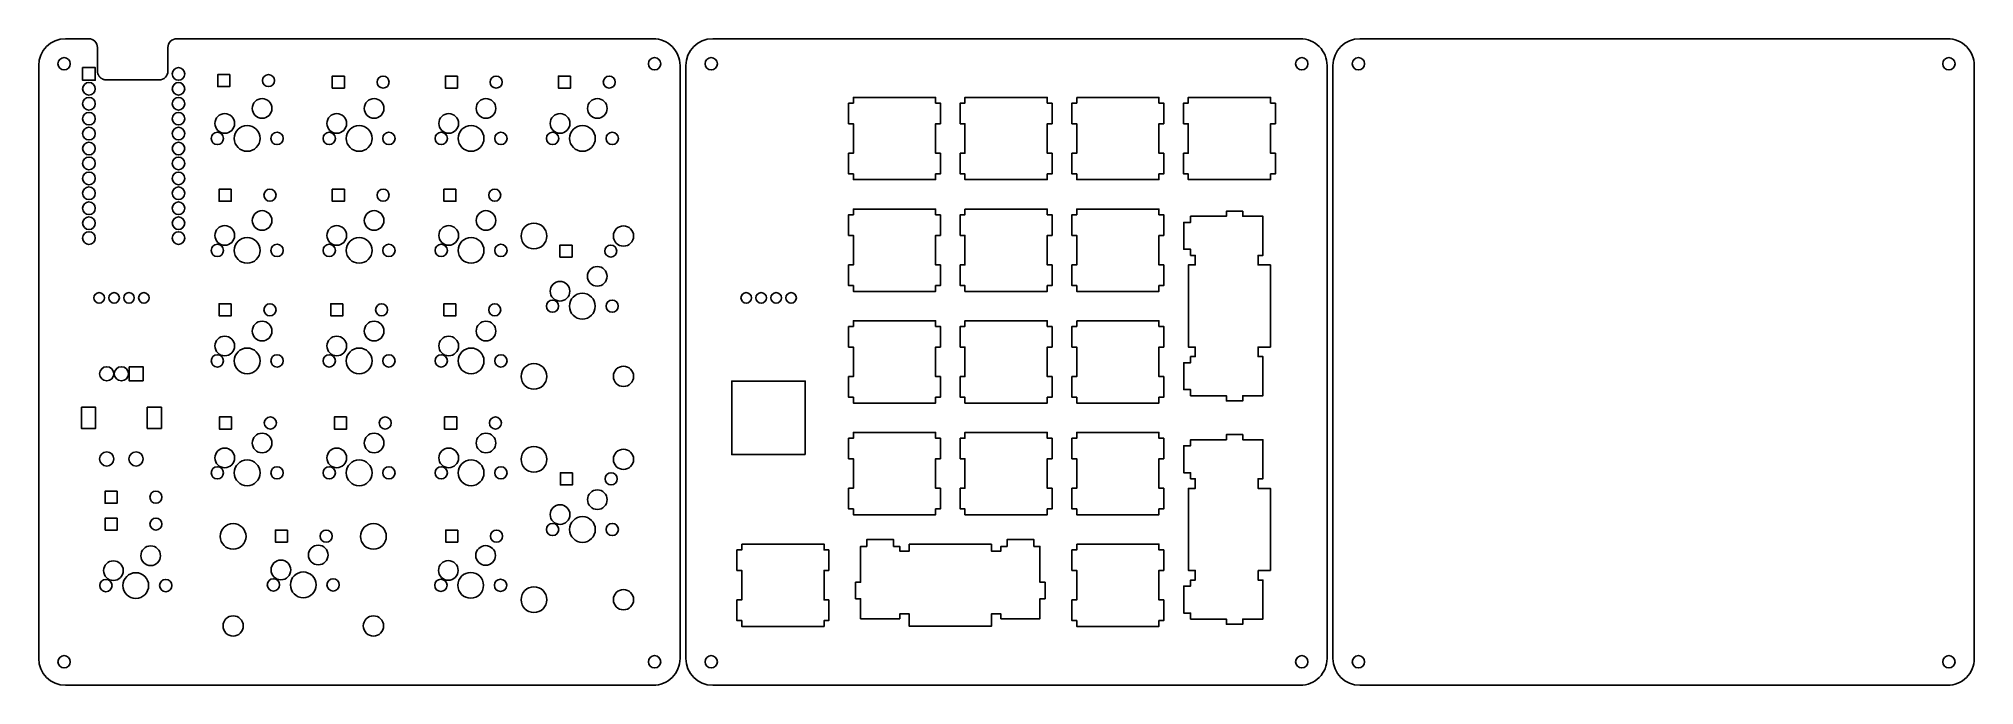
# Model space of a CAD drawing. Extents: x -4 to 327, y -4 to 106.
import ezdxf

# ---------------------------------------------------------------- set-up
doc = ezdxf.new("R2010")
doc.units = 0
doc.layers.add('LAYER_02', color=96, linetype='CONTINUOUS')
doc.layers.add('LAYER_03', color=40, linetype='CONTINUOUS')

msp = doc.modelspace()

# ---------------------------------------------------------------- linework, layer by layer
at = {"layer": 'LAYER_02'}
for points in [[(3.17, 101.53), (5.33, 101.53), (5.33, 99.37), (3.17, 99.37)], [(28.31, 100.33), (28.31, 98.28), (26.25, 98.28), (26.25, 100.33)], [(47.9, 100.08), (47.9, 98.02), (45.84, 98.02), (45.84, 100.08)], [(67.23, 100.08), (67.23, 98.02), (65.17, 98.02), (65.17, 100.08)], [(86.56, 100.08), (86.56, 98.02), (84.5, 98.02), (84.5, 100.08)], [(134.09, 95.45), (134.91, 95.45), (134.91, 96.44), (148.97, 96.44), (148.97, 95.45), (149.79, 95.45), (149.79, 91.93), (148.97, 91.93), (148.97, 86.89), (149.79, 86.89), (149.79, 83.37), (148.97, 83.37), (148.97, 82.38), (134.91, 82.38), (134.91, 83.37), (134.09, 83.37), (134.09, 86.89), (134.91, 86.89), (134.91, 91.93), (134.09, 91.93)], [(168.87, 95.45), (168.87, 91.93), (168.05, 91.93), (168.05, 86.89), (168.87, 86.89), (168.87, 83.37), (168.05, 83.37), (168.05, 82.38), (153.99, 82.38), (153.99, 83.37), (153.18, 83.37), (153.18, 86.89), (153.99, 86.89), (153.99, 91.93), (153.18, 91.93), (153.18, 95.45), (153.99, 95.45), (153.99, 96.44), (168.05, 96.44), (168.05, 95.45)], [(173.08, 96.44), (187.14, 96.44), (187.14, 95.45), (187.96, 95.45), (187.96, 91.93), (187.14, 91.93), (187.14, 86.89), (187.96, 86.89), (187.96, 83.37), (187.14, 83.37), (187.14, 82.38), (173.08, 82.38), (173.08, 83.37), (172.26, 83.37), (172.26, 86.89), (173.08, 86.89), (173.08, 91.93), (172.26, 91.93), (172.26, 95.45), (173.08, 95.45)], [(207.04, 95.45), (207.04, 91.93), (206.22, 91.93), (206.22, 86.89), (207.04, 86.89), (207.04, 83.37), (206.22, 83.37), (206.22, 82.38), (192.16, 82.38), (192.16, 83.37), (191.34, 83.37), (191.34, 86.89), (192.16, 86.89), (192.16, 91.93), (191.34, 91.93), (191.34, 95.45), (192.16, 95.45), (192.16, 96.44), (206.22, 96.44), (206.22, 95.45)], [(28.56, 80.75), (28.56, 78.69), (26.5, 78.69), (26.5, 80.75)], [(47.9, 80.75), (47.9, 78.69), (45.84, 78.69), (45.84, 80.75)], [(66.98, 80.75), (66.98, 78.69), (64.92, 78.69), (64.92, 80.75)], [(149.79, 76.37), (149.79, 72.85), (148.97, 72.85), (148.97, 67.8), (149.79, 67.8), (149.79, 64.28), (148.97, 64.28), (148.97, 63.29), (134.91, 63.29), (134.91, 64.28), (134.09, 64.28), (134.09, 67.8), (134.91, 67.8), (134.91, 72.85), (134.09, 72.85), (134.09, 76.37), (134.91, 76.37), (134.91, 77.36), (148.97, 77.36), (148.97, 76.37)], [(153.99, 77.36), (168.05, 77.36), (168.05, 76.37), (168.87, 76.37), (168.87, 72.85), (168.05, 72.85), (168.05, 67.8), (168.87, 67.8), (168.87, 64.28), (168.05, 64.28), (168.05, 63.29), (153.99, 63.29), (153.99, 64.28), (153.18, 64.28), (153.18, 67.8), (153.99, 67.8), (153.99, 72.85), (153.18, 72.85), (153.18, 76.37), (153.99, 76.37)], [(187.14, 72.85), (187.14, 67.8), (187.96, 67.8), (187.96, 64.28), (187.14, 64.28), (187.14, 63.29), (173.08, 63.29), (173.08, 64.28), (172.26, 64.28), (172.26, 67.8), (173.08, 67.8), (173.08, 72.85), (172.26, 72.85), (172.26, 76.37), (173.08, 76.37), (173.08, 77.36), (187.14, 77.36), (187.14, 76.37), (187.96, 76.37), (187.96, 72.85)], [(192.56, 69.43), (193.35, 69.43), (193.35, 67.8), (192.17, 67.8), (192.17, 53.77), (193.35, 53.77), (193.35, 52.14), (192.56, 52.14), (192.56, 51.09), (191.38, 51.09), (191.38, 46.5), (192.56, 46.5), (192.56, 45.45), (198.68, 45.45), (198.68, 44.58), (201.48, 44.58), (201.48, 45.45), (204.9, 45.45), (204.9, 52.14), (204.09, 52.14), (204.09, 53.77), (206.2, 53.77), (206.2, 67.8), (204.09, 67.8), (204.09, 69.43), (204.9, 69.43), (204.9, 76.12), (201.48, 76.12), (201.48, 76.98), (198.68, 76.98), (198.68, 76.12), (192.56, 76.12), (192.56, 75.07), (191.38, 75.07), (191.38, 70.48), (192.56, 70.48)], [(86.82, 71.21), (86.82, 69.15), (84.76, 69.15), (84.76, 71.21)], [(28.56, 61.17), (28.56, 59.11), (26.5, 59.11), (26.5, 61.17)], [(47.65, 61.17), (47.65, 59.11), (45.59, 59.11), (45.59, 61.17)], [(66.98, 61.17), (66.98, 59.11), (64.92, 59.11), (64.92, 61.17)], [(134.09, 57.29), (134.91, 57.29), (134.91, 58.27), (148.97, 58.27), (148.97, 57.29), (149.79, 57.29), (149.79, 53.76), (148.97, 53.76), (148.97, 48.72), (149.79, 48.72), (149.79, 45.2), (148.97, 45.2), (148.97, 44.21), (134.91, 44.21), (134.91, 45.2), (134.09, 45.2), (134.09, 48.72), (134.91, 48.72), (134.91, 53.76), (134.09, 53.76)], [(168.87, 57.29), (168.87, 53.76), (168.05, 53.76), (168.05, 48.72), (168.87, 48.72), (168.87, 45.2), (168.05, 45.2), (168.05, 44.21), (153.99, 44.21), (153.99, 45.2), (153.18, 45.2), (153.18, 48.72), (153.99, 48.72), (153.99, 53.76), (153.18, 53.76), (153.18, 57.29), (153.99, 57.29), (153.99, 58.27), (168.05, 58.27), (168.05, 57.29)], [(173.08, 58.27), (187.14, 58.27), (187.14, 57.29), (187.96, 57.29), (187.96, 53.76), (187.14, 53.76), (187.14, 48.72), (187.96, 48.72), (187.96, 45.2), (187.14, 45.2), (187.14, 44.21), (173.08, 44.21), (173.08, 45.2), (172.26, 45.2), (172.26, 48.72), (173.08, 48.72), (173.08, 53.76), (172.26, 53.76), (172.26, 57.29), (173.08, 57.29)], [(11.1, 50.42), (13.51, 50.42), (13.51, 48.01), (11.1, 48.01)], [(126.69, 35.4), (126.69, 47.96), (114.13, 47.96), (114.13, 35.4)], [(2.96, 43.49), (5.37, 43.49), (5.37, 39.87), (2.96, 39.87)], [(14.21, 43.49), (16.62, 43.49), (16.62, 39.87), (14.21, 39.87)], [(28.62, 41.83), (28.62, 39.77), (26.56, 39.77), (26.56, 41.83)], [(48.27, 41.83), (48.27, 39.77), (46.21, 39.77), (46.21, 41.83)], [(67.1, 41.83), (67.1, 39.77), (65.04, 39.77), (65.04, 41.83)], [(149.79, 38.2), (149.79, 34.68), (148.97, 34.68), (148.97, 29.64), (149.79, 29.64), (149.79, 26.12), (148.97, 26.12), (148.97, 25.13), (134.91, 25.13), (134.91, 26.12), (134.09, 26.12), (134.09, 29.64), (134.91, 29.64), (134.91, 34.68), (134.09, 34.68), (134.09, 38.2), (134.91, 38.2), (134.91, 39.19), (148.97, 39.19), (148.97, 38.2)], [(153.18, 38.2), (153.99, 38.2), (153.99, 39.19), (168.05, 39.19), (168.05, 38.2), (168.87, 38.2), (168.87, 34.68), (168.05, 34.68), (168.05, 29.64), (168.87, 29.64), (168.87, 26.12), (168.05, 26.12), (168.05, 25.13), (153.99, 25.13), (153.99, 26.12), (153.18, 26.12), (153.18, 29.64), (153.99, 29.64), (153.99, 34.68), (153.18, 34.68)], [(187.96, 38.2), (187.96, 34.68), (187.14, 34.68), (187.14, 29.64), (187.96, 29.64), (187.96, 26.12), (187.14, 26.12), (187.14, 25.13), (173.08, 25.13), (173.08, 26.12), (172.26, 26.12), (172.26, 29.64), (173.08, 29.64), (173.08, 34.68), (172.26, 34.68), (172.26, 38.2), (173.08, 38.2), (173.08, 39.19), (187.14, 39.19), (187.14, 38.2)], [(204.09, 15.6), (206.2, 15.6), (206.2, 29.63), (204.09, 29.63), (204.09, 31.27), (204.9, 31.27), (204.9, 37.95), (201.48, 37.95), (201.48, 38.82), (198.68, 38.82), (198.68, 37.95), (192.56, 37.95), (192.56, 36.9), (191.38, 36.9), (191.38, 32.31), (192.56, 32.31), (192.56, 31.27), (193.35, 31.27), (193.35, 29.63), (192.17, 29.63), (192.17, 15.6), (193.35, 15.6), (193.35, 13.97), (192.56, 13.97), (192.56, 12.92), (191.38, 12.92), (191.38, 8.33), (192.56, 8.33), (192.56, 7.29), (198.68, 7.29), (198.68, 6.42), (201.48, 6.42), (201.48, 7.29), (204.9, 7.29), (204.9, 13.97), (204.09, 13.97)], [(86.88, 32.29), (86.88, 30.23), (84.82, 30.23), (84.82, 32.29)], [(9.06, 29.15), (9.06, 27.09), (7, 27.09), (7, 29.15)], [(9.08, 24.56), (9.08, 22.5), (7.02, 22.5), (7.02, 24.56)], [(38.16, 22.5), (38.16, 20.44), (36.11, 20.44), (36.11, 22.5)], [(67.29, 22.5), (67.29, 20.44), (65.23, 20.44), (65.23, 22.5)], [(115.83, 20.11), (129.89, 20.11), (129.89, 19.12), (130.71, 19.12), (130.71, 15.6), (129.89, 15.6), (129.89, 10.56), (130.71, 10.56), (130.71, 7.03), (129.89, 7.03), (129.89, 6.05), (115.83, 6.05), (115.83, 7.03), (115.01, 7.03), (115.01, 10.56), (115.83, 10.56), (115.83, 15.6), (115.01, 15.6), (115.01, 19.12), (115.83, 19.12)], [(167.68, 13.59), (167.68, 10.78), (166.81, 10.78), (166.81, 7.36), (160.13, 7.36), (160.13, 8.18), (158.5, 8.18), (158.5, 6.06), (144.47, 6.06), (144.47, 8.18), (142.83, 8.18), (142.83, 7.36), (136.15, 7.36), (136.15, 10.78), (135.28, 10.78), (135.28, 13.59), (136.15, 13.59), (136.15, 19.71), (137.2, 19.71), (137.2, 20.88), (141.79, 20.88), (141.79, 19.71), (142.83, 19.71), (142.83, 18.92), (144.47, 18.92), (144.47, 20.09), (158.5, 20.09), (158.5, 18.92), (160.13, 18.92), (160.13, 19.71), (161.18, 19.71), (161.18, 20.88), (165.77, 20.88), (165.77, 19.71), (166.81, 19.71), (166.81, 13.59)], [(173.08, 20.11), (187.14, 20.11), (187.14, 19.12), (187.96, 19.12), (187.96, 15.6), (187.14, 15.6), (187.14, 10.56), (187.96, 10.56), (187.96, 7.03), (187.14, 7.03), (187.14, 6.05), (173.08, 6.05), (173.08, 7.03), (172.26, 7.03), (172.26, 10.56), (173.08, 10.56), (173.08, 15.6), (172.26, 15.6), (172.26, 19.12), (173.08, 19.12)]]:
    msp.add_lwpolyline(points, close=True, dxfattribs=at)
for centre, radius in [((0, 102.19), 1.05), ((100.94, 102.19), 1.05), ((110.62, 102.19), 1.05), ((211.55, 102.19), 1.05), ((221.23, 102.19), 1.05), ((322.17, 102.19), 1.05), ((19.55, 100.45), 1.08), ((34.94, 99.3), 1.03), ((54.52, 99.05), 1.03), ((73.85, 99.05), 1.03), ((93.19, 99.05), 1.03), ((4.25, 97.9), 1.08), ((4.25, 95.35), 1.08), ((19.55, 97.9), 1.08), ((19.55, 95.35), 1.08), ((33.84, 94.54), 1.68), ((52.98, 94.54), 1.68), ((72.11, 94.54), 1.68), ((91.15, 94.54), 1.68), ((4.25, 92.8), 1.08), ((19.55, 92.8), 1.08), ((27.46, 91.99), 1.68), ((46.6, 91.99), 1.68), ((65.74, 91.99), 1.68), ((84.77, 91.99), 1.68), ((4.25, 90.25), 1.08), ((19.55, 90.25), 1.08), ((26.19, 89.43), 1.05), ((31.29, 89.43), 2.2), ((36.39, 89.43), 1.05), ((45.32, 89.43), 1.05), ((50.43, 89.43), 2.2), ((55.53, 89.43), 1.05), ((64.46, 89.43), 1.05), ((69.56, 89.43), 2.2), ((74.67, 89.43), 1.05), ((83.5, 89.43), 1.05), ((88.6, 89.43), 2.2), ((93.7, 89.43), 1.05), ((4.25, 87.7), 1.08), ((4.25, 85.15), 1.08), ((19.55, 87.7), 1.08), ((19.55, 85.15), 1.08), ((4.25, 82.6), 1.08), ((19.55, 82.6), 1.08), ((4.25, 80.05), 1.08), ((19.55, 80.05), 1.08), ((35.19, 79.72), 1.03), ((54.52, 79.72), 1.03), ((73.6, 79.72), 1.03), ((4.25, 77.49), 1.08), ((19.55, 77.49), 1.08), ((33.84, 75.4), 1.68), ((52.98, 75.4), 1.68), ((72.11, 75.4), 1.68), ((4.25, 74.94), 1.08), ((4.25, 72.39), 1.08), ((19.55, 74.94), 1.08), ((19.55, 72.39), 1.08), ((27.46, 72.85), 1.68), ((46.6, 72.85), 1.68), ((65.74, 72.85), 1.68), ((80.31, 72.75), 2.2), ((95.61, 72.75), 1.73), ((26.19, 70.3), 1.05), ((31.29, 70.3), 2.2), ((36.39, 70.3), 1.05), ((45.32, 70.3), 1.05), ((50.43, 70.3), 2.2), ((55.53, 70.3), 1.05), ((64.46, 70.3), 1.05), ((69.56, 70.3), 2.2), ((74.67, 70.3), 1.05), ((93.44, 70.18), 1.03), ((91.13, 65.86), 1.68), ((5.99, 62.17), 0.902), ((8.54, 62.17), 0.902), ((11.09, 62.17), 0.902), ((13.64, 62.17), 0.902), ((84.76, 63.31), 1.68), ((88.58, 60.76), 2.2), ((116.6, 62.17), 0.902), ((119.15, 62.17), 0.902), ((121.71, 62.17), 0.902), ((124.26, 62.17), 0.902), ((35.19, 60.14), 1.03), ((54.27, 60.14), 1.03), ((73.6, 60.14), 1.03), ((83.48, 60.76), 1.05), ((93.68, 60.76), 1.05), ((33.84, 56.51), 1.68), ((52.98, 56.51), 1.68), ((72.11, 56.51), 1.68), ((27.46, 53.96), 1.68), ((31.29, 51.41), 2.2), ((46.6, 53.96), 1.68), ((50.43, 51.41), 2.2), ((65.74, 53.96), 1.68), ((69.56, 51.41), 2.2), ((7.28, 49.21), 1.21), ((9.79, 49.21), 1.21), ((26.19, 51.41), 1.05), ((36.39, 51.41), 1.05), ((45.32, 51.41), 1.05), ((55.53, 51.41), 1.05), ((64.46, 51.41), 1.05), ((74.67, 51.41), 1.05), ((80.31, 48.77), 2.2), ((95.61, 48.77), 1.73), ((35.25, 40.8), 1.03), ((54.89, 40.8), 1.03), ((73.72, 40.8), 1.03), ((27.46, 34.83), 1.68), ((33.84, 37.38), 1.68), ((46.6, 34.83), 1.68), ((52.98, 37.38), 1.68), ((65.74, 34.83), 1.68), ((72.11, 37.38), 1.68), ((80.31, 34.59), 2.2), ((7.28, 34.65), 1.21), ((12.3, 34.65), 1.21), ((26.19, 32.28), 1.05), ((31.29, 32.28), 2.2), ((36.39, 32.28), 1.05), ((45.32, 32.28), 1.05), ((50.43, 32.28), 2.2), ((55.53, 32.28), 1.05), ((64.46, 32.28), 1.05), ((69.56, 32.28), 2.2), ((74.67, 32.28), 1.05), ((95.61, 34.59), 1.73), ((93.5, 31.26), 1.03), ((15.69, 28.12), 1.03), ((84.77, 25.15), 1.68), ((91.15, 27.7), 1.68), ((15.7, 23.53), 1.03), ((28.89, 21.43), 2.2), ((52.87, 21.43), 2.2), ((83.5, 22.6), 1.05), ((88.6, 22.6), 2.2), ((93.7, 22.6), 1.05), ((43.43, 18.24), 1.68), ((44.79, 21.47), 1.03), ((73.91, 21.47), 1.03), ((8.43, 15.57), 1.68), ((14.8, 18.12), 1.68), ((37.05, 15.69), 1.68), ((65.67, 15.61), 1.68), ((72.05, 18.16), 1.68), ((7.15, 13.02), 1.05), ((12.25, 13.02), 2.2), ((17.36, 13.02), 1.05), ((35.77, 13.14), 1.05), ((40.88, 13.14), 2.2), ((45.98, 13.14), 1.05), ((64.4, 13.06), 1.05), ((69.5, 13.06), 2.2), ((74.6, 13.06), 1.05), ((80.31, 10.61), 2.2), ((95.61, 10.61), 1.73), ((28.89, 6.12), 1.73), ((52.87, 6.12), 1.73), ((0, 0), 1.05), ((100.94, 0), 1.05), ((110.62, 0), 1.05), ((211.55, 0), 1.05), ((221.23, 0), 1.05), ((322.17, 0), 1.05)]:
    msp.add_circle(centre, radius, dxfattribs=at)
at = {"layer": 'LAYER_03'}
for points in [[(5.7, 104.95, 0.414192), (4.19, 106.46), (0.25, 106.46, 0.414135), (-4.34, 101.87), (-4.34, 0.57, 0.414147), (0.25, -4.02), (100.68, -4.02, 0.414225), (105.28, 0.57), (105.28, 101.87, 0.414214), (100.68, 106.46), (19.26, 106.46, 0.413637), (17.75, 104.95), (17.75, 100.94, -0.41482), (16.25, 99.43), (7.21, 99.43), (7.17, 99.43), (7.14, 99.43), (7.11, 99.43), (7.07, 99.44), (7.04, 99.44), (7, 99.44), (6.97, 99.45), (6.93, 99.46), (6.9, 99.46), (6.86, 99.47), (6.83, 99.48), (6.79, 99.49), (6.76, 99.5), (6.72, 99.51), (6.69, 99.52), (6.65, 99.54), (6.62, 99.55), (6.58, 99.57), (6.55, 99.58), (6.52, 99.6), (6.48, 99.62), (6.45, 99.64), (6.42, 99.66), (6.38, 99.68), (6.35, 99.7), (6.32, 99.72), (6.29, 99.74), (6.26, 99.77), (6.23, 99.79), (6.2, 99.82), (6.17, 99.84), (6.14, 99.87), (6.12, 99.9), (6.09, 99.93), (6.06, 99.96), (6.04, 99.99), (6.01, 100.02), (5.99, 100.05), (5.97, 100.08), (5.95, 100.11), (5.93, 100.14), (5.91, 100.18), (5.89, 100.21), (5.87, 100.24), (5.85, 100.28), (5.84, 100.31), (5.82, 100.35), (5.81, 100.38), (5.79, 100.42), (5.78, 100.45), (5.77, 100.49), (5.76, 100.52), (5.75, 100.56), (5.74, 100.59), (5.73, 100.63), (5.73, 100.66), (5.72, 100.7), (5.71, 100.73), (5.71, 100.77), (5.71, 100.8), (5.7, 100.84), (5.7, 100.87), (5.7, 100.9)], [(211.3, -4.02), (110.87, -4.02, -0.414176), (106.28, 0.57), (106.28, 101.87, -0.414165), (110.87, 106.46), (211.3, 106.46, -0.414214), (215.89, 101.87), (215.89, 0.57, -0.414225)], [(221.48, -4.02), (321.92, -4.02, 0.41434), (326.51, 0.57), (326.51, 101.87, 0.414329), (321.92, 106.46), (221.48, 106.46, 0.414061), (216.89, 101.87), (216.89, 0.57, 0.414068)]]:
    msp.add_lwpolyline(points, format="xyb", close=True, dxfattribs=at)

doc.saveas('drawing.dxf')
